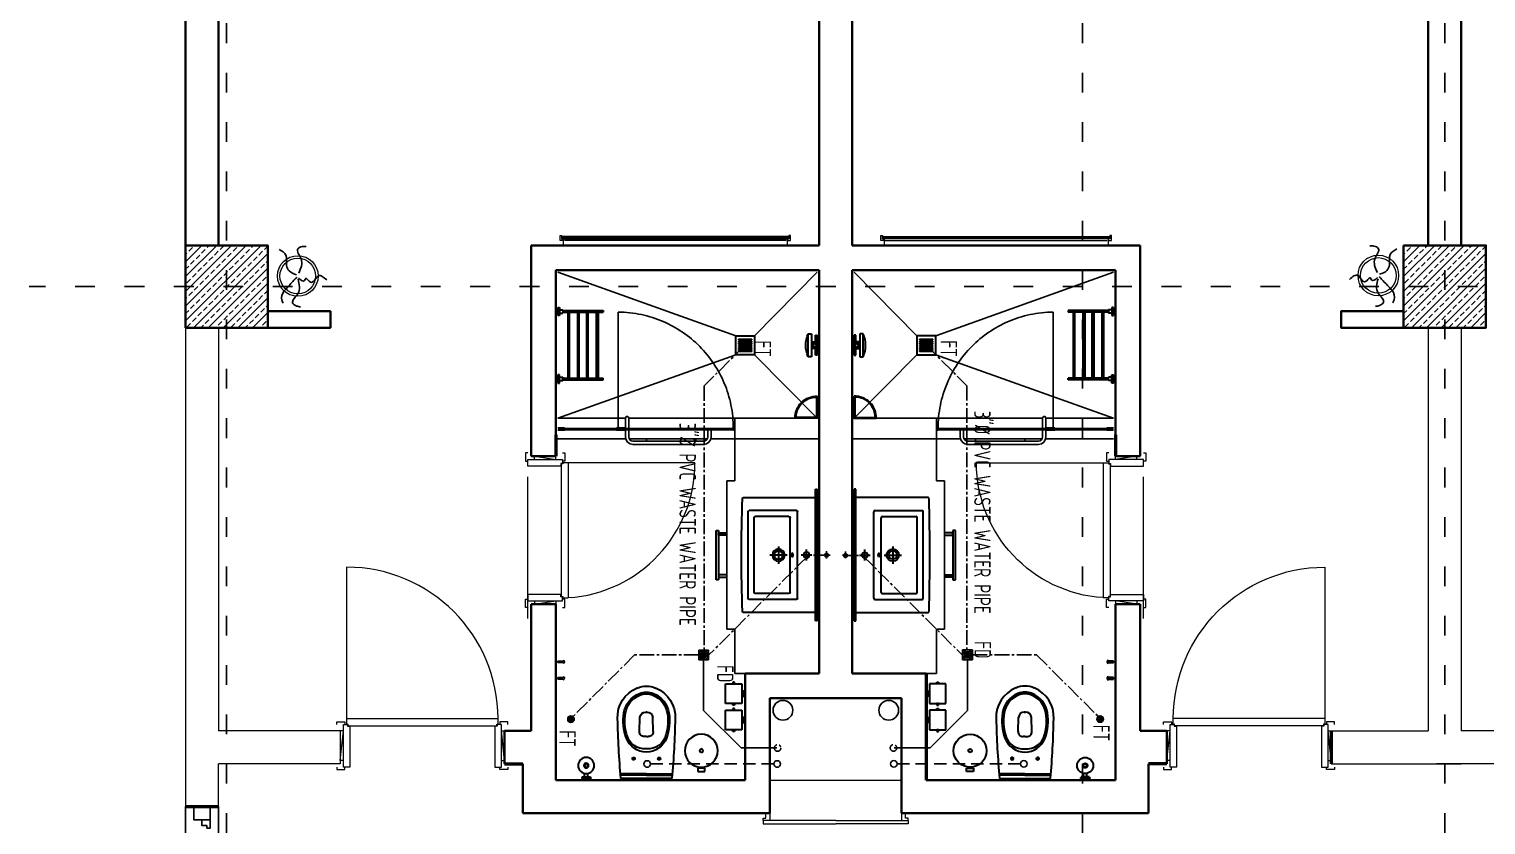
# Model space of a CAD drawing. Header units: millimetres. Extents: x 626118 to 667468, y 4481694 to 4492717.
# Drawn here: x 653723 to 654608, y 4491112 to 4491596 of the extents above; entities that cross this region are included whole.
import ezdxf

# ---------------------------------------------------------------- set-up
doc = ezdxf.new("R2010")
doc.units = ezdxf.units.MM
for name, pattern in [('ACAD_ISO03W100', [30, 12, -18]), ('CENTER2', [1.125, 0.75, -0.125, 0.125, -0.125]), ('DUZ', [500, 500]), ('HIDDEN', [0.375, 0.25, -0.125]), ('HIDDEN2', [0.1875, 0.125, -0.0625])]:
    doc.linetypes.add(name, pattern=pattern)
doc.layers.get('0').update_dxf_attribs({"color": 1, "linetype": 'DUZ'})
for name, color, linetype in [('0 MC MAHAL', 94, 'Continuous'), ('a_cam', 161, 'Continuous'), ('a_gorunus', 233, 'Continuous'), ('a_mobilya', 1, 'Continuous'), ('a_mobilya_tarama', 253, 'Continuous'), ('a_seramik', 241, 'Continuous'), ('a_seramik_tarama', 85, 'Continuous'), ('a_vitrifiye', 195, 'Continuous'), ('AGAC', 116, 'Continuous'), ('banyo_tar', 143, 'Continuous'), ('DR-SOIL PIPE', 6, 'HIDDEN'), ('DR-TEXT', 3, 'Continuous'), ('DR-WASTE PIPE', 5, 'CENTER2'), ('KOLTAR_F', 145, 'Continuous'), ('PEN', 161, 'Continuous'), ('PLUM FIT', 7, 'Continuous'), ('TESİSAT', 57, 'Continuous')]:
    doc.layers.add(name, color=color, linetype=linetype)
for name, color, linetype, lineweight in [('DUV', 220, 'Continuous', 50), ('DUVAR', 7, 'Continuous', 35), ('FE_MOBTEF.2', 33, 'Continuous', 18), ('iç duvar', 7, 'Continuous', 50), ('KAPEN', 151, 'Continuous', 9), ('KOLON_F', 3, 'Continuous', 35), ('sabt_tef', 181, 'Continuous', 30)]:
    doc.layers.add(name, color=color, linetype=linetype, lineweight=lineweight)
doc.styles.add('din.shx', font='din.shx', dxfattribs={"width": 0.7})

# ---------------------------------------------------------------- blocks, each defined once
blk = doc.blocks.new('new block')
at = {"layer": 'KAPEN'}
for p, q in [((105202.0528, 48261.8596), (105202.0198, 48261.8596)), ((105202.0528, 48261.8526), (105202.0528, 48261.8596)), ((105202.0628, 48261.8526), (105202.0528, 48261.8526)), ((105202.0628, 48261.0466), (105202.0628, 48261.8526)), ((105201.2498, 48261.0396), (105202.0528, 48261.0396)), ((105202.0528, 48261.0466), (105202.0628, 48261.0466)), ((105202.0528, 48261.0396), (105202.0528, 48261.0466))]:
    blk.add_line(p, q, dxfattribs=at)
for points in [[(105202.0548, 48261.9196), (105202.0398, 48261.9196), (105202.0398, 48261.8696), (105202.0548, 48261.8696)], [(105202.2248, 48261.8796), (105202.2248, 48261.8996), (105202.0948, 48261.8796), (105202.0948, 48261.8996)], [(105202.2648, 48261.9196), (105202.2798, 48261.9196), (105202.2798, 48261.8696), (105202.2648, 48261.8696)], [(105202.0198, 48261.0396), (105202.0198, 48261.8596)], [(105202.0548, 48260.9796), (105202.0398, 48260.9796), (105202.0398, 48261.0296), (105202.0548, 48261.0296)], [(105202.2248, 48261.0196), (105202.2248, 48260.9996), (105202.0948, 48261.0196), (105202.0948, 48260.9996)], [(105202.2648, 48260.9796), (105202.2798, 48260.9796), (105202.2798, 48261.0296), (105202.2648, 48261.0296)]]:
    blk.add_lwpolyline(points, dxfattribs=at)
for points in [[(105202.0548, 48261.8796), (105202.0548, 48261.8546), (105202.0648, 48261.8546), (105202.0648, 48261.8396), (105202.2648, 48261.8396), (105202.2648, 48261.8796)], [(105202.0548, 48261.0196), (105202.0548, 48261.0446), (105202.0648, 48261.0446), (105202.0648, 48261.0596), (105202.2648, 48261.0596), (105202.2648, 48261.0196)]]:
    blk.add_lwpolyline(points, close=True, dxfattribs=at)
blk.add_arc((105202.0715, 48261.0396), 0.8216, 93.60232, 180, dxfattribs=at)
blk = doc.blocks.new('K210')
for p, q in [((0.04, 0.985), (0.04, 0.032)), ((0.04, 0.032), (0.047, 0.032)), ((0.047, 0.032), (0.047, 0.022)), ((0.047, 0.022), (0.953, 0.022)), ((0.953, 0.032), (0.96, 0.032)), ((0.953, 0.022), (0.953, 0.032)), ((0.96, 0.032), (0.96, 0.065))]:
    blk.add_line(p, q)
for points in [[(-0.02, 0.03), (-0.02, 0.045), (0.03, 0.045), (0.03, 0.03)], [(0.04, 0.065), (0.96, 0.065)], [(1.02, 0.03), (1.02, 0.045), (0.97, 0.045), (0.97, 0.03)], [(0.02, -0.19), (0, -0.19), (0.02, -0.01), (0, -0.01)], [(0.98, -0.19), (1, -0.19), (0.98, -0.01), (1, -0.01)], [(-0.02, -0.23), (-0.02, -0.245), (0.03, -0.245), (0.03, -0.23)], [(1.02, -0.23), (1.02, -0.245), (0.97, -0.245), (0.97, -0.23)]]:
    blk.add_lwpolyline(points)
for points in [[(0.02, 0.03), (0.045, 0.03), (0.045, 0.02), (0.06, 0.02), (0.06, -0.23), (0.02, -0.23)], [(0.98, 0.03), (0.955, 0.03), (0.955, 0.02), (0.94, 0.02), (0.94, -0.23), (0.98, -0.23)]]:
    blk.add_lwpolyline(points, close=True)
blk.add_arc((0.04, 0.065), 0.92, 0, 90)
blk = doc.blocks.new('rgtkjıtdkfgölv')
at = {"layer": 'FE_MOBTEF.2'}
for p, q in [((104445.9079, 48877.9319), (104445.8879, 48877.9319)), ((104445.8879, 48877.9319), (104445.8879, 48877.9019)), ((104445.9076, 48877.9319), (104445.9076, 48877.9619)), ((104445.9079, 48877.9219), (104445.9079, 48877.9319)), ((104447.2612, 48877.9319), (104445.9143, 48877.9319)), ((104447.2679, 48877.9319), (104447.2679, 48877.9619)), ((104447.2679, 48877.9319), (104447.2879, 48877.9319)), ((104447.2679, 48877.9219), (104447.2679, 48877.9319)), ((104447.2879, 48877.9319), (104447.2879, 48877.9019)), ((104445.8879, 48877.9019), (104445.8979, 48877.9019)), ((104445.8979, 48877.9139), (104445.8979, 48877.9219)), ((104445.8979, 48877.9219), (104447.2779, 48877.9219)), ((104445.8979, 48877.9219), (104445.9079, 48877.9219)), ((104445.8979, 48877.9019), (104445.8979, 48877.9219)), ((104445.8979, 48877.9079), (104445.8979, 48877.9139)), ((104445.8979, 48877.9139), (104447.2779, 48877.9139)), ((104447.2779, 48877.9139), (104445.8979, 48877.9139)), ((104447.2779, 48877.9079), (104445.8979, 48877.9079)), ((104447.2779, 48877.9219), (104447.2679, 48877.9219)), ((104447.2779, 48877.9019), (104447.2779, 48877.9219)), ((104447.2779, 48877.9219), (104447.2779, 48877.9139)), ((104447.2779, 48877.9139), (104447.2779, 48877.9079)), ((104447.2879, 48877.9019), (104447.2779, 48877.9019))]:
    blk.add_line(p, q, dxfattribs=at)
blk = doc.blocks.new('urejjnjf')
at = {"layer": 'sabt_tef'}
for p, q in [((104450.0661, 49042.3043), (104449.7561, 49042.3043)), ((104449.9111, 49042.2843), (104449.7561, 49042.2843)), ((104449.9111, 49042.2763), (104449.7561, 49042.2763)), ((104449.9111, 49042.2843), (104450.0661, 49042.2843)), ((104449.9111, 49042.2763), (104450.0661, 49042.2763)), ((104449.8336, 49042.1951), (104449.8336, 49042.1843)), ((104449.9886, 49042.1951), (104449.9886, 49042.1843)), ((104449.8462, 49042.1843), (104449.8216, 49042.1843)), ((104449.8336, 49042.1734), (104449.8336, 49042.1843)), ((104449.976, 49042.1843), (104450.0006, 49042.1843)), ((104449.9886, 49042.1734), (104449.9886, 49042.1843)), ((104449.8695, 49042.0199), (104449.872, 49041.9351)), ((104449.9111, 49042.0508), (104449.8995, 49042.0508)), ((104449.9111, 49042.0508), (104449.9227, 49042.0508)), ((104449.9527, 49042.0199), (104449.9501, 49041.9351)), ((104449.9111, 49041.9011), (104449.907, 49041.9011)), ((104449.907, 49041.9011), (104449.9111, 49041.9011)), ((104449.9152, 49041.9011), (104449.9111, 49041.9011)), ((104449.9111, 49041.9011), (104449.9152, 49041.9011))]:
    blk.add_line(p, q, dxfattribs=at)
for centre, major_axis, start_param, end_param in [((104454.7356, 49041.8516), (3.5355, 3.5355), 2.265542, 2.338186), ((104445.0866, 49041.8516), (-3.5355, 3.5355), 3.944999, 4.017643), ((104449.8336, 49042.1843), (-0.0053, 0.0053), 3.926991, 7.068583), ((104449.9886, 49042.1843), (-0.0053, 0.0053), 3.926991, 7.068583), ((104449.9111, 49042.0143), (0.0919, 0.0919), 0.785398, 1.997007), ((104449.9002, 49042.0148), (-0.0778, 0.0778), -0.884575, 0.555132), ((104449.8336, 49042.1843), (0.0053, 0.0053), 2.356194, 5.497787), ((104449.9111, 49042.0143), (-0.0919, 0.0919), 4.286178, 5.497787), ((104449.922, 49042.0148), (0.0778, 0.0778), 5.728053, 7.16776), ((104449.9886, 49042.1843), (0.0053, 0.0053), 2.356194, 5.497787), ((104450.0702, 49041.9545), (0.2121, 0.2121), 1.997007, 2.51551), ((104450.0702, 49041.9545), (0.2051, 0.2051), 2.057267, 2.51551), ((104449.8995, 49042.0208), (0.0212, 0.0212), 0.785398, 2.385987), ((104449.9227, 49042.0208), (-0.0212, 0.0212), 3.897198, 5.497787), ((104449.7519, 49041.9545), (0.2051, 0.2051), 5.338472, 5.796715), ((104449.7519, 49041.9545), (0.2121, 0.2121), 5.338472, 5.856974), ((104449.9261, 49041.9313), (-0.1344, 0.1344), 0.731068, 1.971798), ((104449.907, 49041.9361), (-0.0247, 0.0247), 0.815191, 2.356194), ((104449.9152, 49041.9361), (0.0247, 0.0247), 3.926991, 5.467994), ((104449.8961, 49041.9313), (0.1344, 0.1344), 4.311388, 5.552117), ((104449.9261, 49041.9313), (0.1089, 0.1089), 2.51551, 3.542594), ((104449.9261, 49041.9313), (-0.1018, 0.1018), 0.944713, 1.971798), ((104449.8961, 49041.9313), (-0.1018, 0.1018), 2.740591, 3.767676), ((104449.8961, 49041.9313), (-0.1089, 0.1089), 2.740591, 3.767676), ((104449.9111, 49041.8943), (0.1061, 0.1061), 3.542594, 3.926991), ((104449.9111, 49041.8943), (0.0806, 0.0806), 3.542594, 3.926991), ((104449.9111, 49041.8943), (0.0735, 0.0735), 3.542594, 3.926991), ((104449.9111, 49041.8943), (-0.0735, 0.0735), 2.356194, 2.740591), ((104449.9111, 49041.8943), (-0.0806, 0.0806), 2.356194, 2.740591), ((104449.9111, 49041.8943), (-0.1061, 0.1061), 2.356194, 2.740591)]:
    blk.add_ellipse(centre, major_axis=major_axis, ratio=1, start_param=start_param, end_param=end_param, dxfattribs=at)
blk = doc.blocks.new('sj4rıekfsdöşlçdoeköd')
blk.add_line((104449.3382, 48901.752), (104449.3382, 48901.767))
at = {"layer": 'a_cam'}
for p, q in [((104448.3202, 48901.1255), (104448.3202, 48901.1175)), ((104448.6682, 48901.1255), (104448.3202, 48901.1255)), ((104448.3202, 48901.1175), (104448.6682, 48901.1175)), ((104448.6682, 48901.1175), (104448.6682, 48901.1255)), ((104448.6862, 48901.1255), (104448.6862, 48901.1175)), ((104449.3782, 48901.1255), (104448.6862, 48901.1255)), ((104448.6862, 48901.1175), (104449.3782, 48901.1175)), ((104449.3782, 48901.1175), (104449.3782, 48901.1255))]:
    blk.add_line(p, q, dxfattribs=at)
at = {"layer": 'a_gorunus'}
for p, q in [((104448.7245, 48901.18), (104448.3122, 48901.18)), ((104449.2209, 48901.18), (104448.7455, 48901.18)), ((104449.3882, 48901.18), (104449.242, 48901.18)), ((104448.7232, 48901.056), (104448.3122, 48901.056)), ((104449.3882, 48901.056), (104448.7432, 48901.056))]:
    blk.add_line(p, q, dxfattribs=at)
at = {"layer": 'a_mobilya'}
for p, q in [((104448.7682, 48901.2145), (104449.1982, 48901.2145)), ((104448.7232, 48901.1255), (104448.7232, 48901.1695)), ((104448.7232, 48901.0545), (104448.7232, 48901.1175)), ((104448.7432, 48901.1695), (104448.7432, 48901.1255)), ((104448.7432, 48901.1175), (104448.7432, 48901.0545)), ((104449.1982, 48901.1945), (104448.7682, 48901.1945)), ((104449.2232, 48901.1255), (104449.2232, 48901.1695)), ((104449.2432, 48901.1695), (104449.2432, 48901.1255))]:
    blk.add_line(p, q, dxfattribs=at)
for centre, major_axis, start_param, end_param in [((104448.7682, 48901.1695), (0.0318, 0.0318), 0.785398, 2.356194), ((104449.1982, 48901.1695), (-0.0318, 0.0318), 3.926991, 5.497787), ((104448.7682, 48901.1695), (0.0177, 0.0177), 0.785398, 2.356194), ((104449.1982, 48901.1695), (-0.0177, 0.0177), 3.926991, 5.497787), ((104448.7332, 48901.0545), (0.00707, 0.00707), 2.356194, 5.497787)]:
    blk.add_ellipse(centre, major_axis=major_axis, ratio=1, start_param=start_param, end_param=end_param, dxfattribs=at)
at = {"layer": 'a_mobilya_tarama', "linetype": 'HIDDEN2', "ltscale": 200}
for p, q in [((104449.3927, 48900.6695), (104448.3122, 48901.056)), ((104449.5077, 48900.6695), (104449.8882, 48901.056)), ((104449.4102, 48900.6263), (104449.4102, 48900.6213)), ((104449.4902, 48900.6263), (104449.4102, 48900.6263)), ((104449.4102, 48900.6213), (104449.4902, 48900.6213)), ((104449.4102, 48900.6031), (104449.4102, 48900.5981)), ((104449.4902, 48900.6031), (104449.4102, 48900.6031)), ((104449.4102, 48900.5981), (104449.4902, 48900.5981)), ((104449.4102, 48900.5917), (104449.4102, 48900.5867)), ((104449.4902, 48900.5917), (104449.4102, 48900.5917)), ((104449.4102, 48900.5867), (104449.4902, 48900.5867)), ((104449.4106, 48900.6496), (104449.4106, 48900.6446)), ((104449.4906, 48900.6496), (104449.4106, 48900.6496)), ((104449.4106, 48900.6446), (104449.4906, 48900.6446)), ((104449.4106, 48900.638), (104449.4106, 48900.633)), ((104449.4906, 48900.638), (104449.4106, 48900.638)), ((104449.4106, 48900.633), (104449.4906, 48900.633)), ((104449.4106, 48900.6148), (104449.4106, 48900.6098)), ((104449.4906, 48900.6148), (104449.4106, 48900.6148)), ((104449.4106, 48900.6098), (104449.4906, 48900.6098)), ((104449.4902, 48900.6213), (104449.4902, 48900.6263)), ((104449.4902, 48900.5981), (104449.4902, 48900.6031)), ((104449.4902, 48900.5867), (104449.4902, 48900.5917)), ((104449.4906, 48900.6446), (104449.4906, 48900.6496)), ((104449.4906, 48900.633), (104449.4906, 48900.638)), ((104449.4906, 48900.6098), (104449.4906, 48900.6148)), ((104449.3927, 48900.5545), (104448.3122, 48900.168)), ((104449.4102, 48900.5803), (104449.4102, 48900.5753)), ((104449.4902, 48900.5803), (104449.4102, 48900.5803)), ((104449.4102, 48900.5753), (104449.4902, 48900.5753)), ((104449.4902, 48900.5753), (104449.4902, 48900.5803)), ((104449.5077, 48900.5545), (104449.8882, 48900.168))]:
    blk.add_line(p, q, dxfattribs=at)
at = {"layer": 'a_seramik'}
for p, q in [((104449.3882, 48902.606), (104449.3882, 48902.337)), ((104449.4502, 48902.606), (104449.3882, 48902.606)), ((104449.3382, 48902.337), (104449.3382, 48901.437)), ((104449.3882, 48902.337), (104449.3382, 48902.337)), ((104449.3382, 48901.437), (104449.3882, 48901.437)), ((104449.3882, 48901.437), (104449.3882, 48901.18)), ((104449.3882, 48901.18), (104449.9002, 48901.18)), ((104449.3882, 48901.056), (104449.3882, 48901.18)), ((104449.9002, 48901.056), (104449.3882, 48901.056))]:
    blk.add_line(p, q, dxfattribs=at)
at = {"layer": 'a_seramik_tarama'}
for p, q in [((104448.8502, 48901.18), (104448.8502, 48901.1945)), ((104449.1502, 48901.18), (104449.1502, 48901.1945))]:
    blk.add_line(p, q, dxfattribs=at)
at = {"layer": 'a_vitrifiye'}
for p, q in [((104449.8882, 48901.487), (104449.8882, 48902.287)), ((104448.3522, 48901.129), (104448.3122, 48901.129)), ((104448.3152, 48901.126), (104448.3522, 48901.126)), ((104448.3522, 48901.126), (104448.3522, 48901.129)), ((104448.6682, 48901.129), (104448.6782, 48901.129)), ((104448.6682, 48901.114), (104448.6682, 48901.129)), ((104448.6782, 48901.129), (104448.6782, 48901.114)), ((104448.6812, 48901.117), (104448.6812, 48901.126)), ((104448.6812, 48901.126), (104448.7182, 48901.126)), ((104449.3782, 48901.129), (104449.3782, 48901.114)), ((104449.3782, 48901.129), (104449.3782, 48901.114)), ((104449.3882, 48901.129), (104449.3782, 48901.129)), ((104449.3882, 48901.129), (104449.3882, 48901.114)), ((104449.3882, 48901.114), (104449.3882, 48901.129)), ((104448.3122, 48901.114), (104448.3522, 48901.114)), ((104448.3522, 48901.117), (104448.3152, 48901.117)), ((104448.3522, 48901.114), (104448.3522, 48901.117)), ((104448.6782, 48901.114), (104448.6682, 48901.114)), ((104448.6782, 48901.114), (104448.7182, 48901.114)), ((104448.7182, 48901.117), (104448.6812, 48901.117)), ((104449.3782, 48901.114), (104449.3882, 48901.114))]:
    blk.add_line(p, q, dxfattribs=at)
at = {"layer": 'a_vitrifiye', "linetype": 'HIDDEN', "ltscale": 10}
for p, q in [((104448.6782, 48901.129), (104448.6782, 48900.4105)), ((104448.7182, 48901.129), (104448.6782, 48901.129))]:
    blk.add_line(p, q, dxfattribs=at)
at = {"layer": 'a_vitrifiye', "linetype": 'HIDDEN'}
for p, q in [((104448.7182, 48901.129), (104448.7182, 48901.126)), ((104448.7182, 48901.114), (104448.7182, 48901.117))]:
    blk.add_line(p, q, dxfattribs=at)
at = {"layer": 'a_vitrifiye', "linetype": 'HIDDEN', "ltscale": 10}
blk.add_ellipse((104448.6722, 48901.1165), major_axis=(-0.4992, 0.4992), ratio=1, start_param=2.364699, end_param=3.928437, dxfattribs=at)
at = {"layer": 'sabt_tef'}
for p, q in [((104448.4572, 48903.238), (104448.4572, 48903.244)), ((104448.5119, 48903.244), (104448.4572, 48903.244)), ((104448.5119, 48903.238), (104448.5119, 48903.244)), ((104448.5119, 48903.238), (104448.4572, 48903.238)), ((104448.4601, 48903.2339), (104448.4601, 48903.238)), ((104448.4601, 48903.2339), (104448.5091, 48903.2339)), ((104448.4746, 48903.2319), (104448.4746, 48903.2141)), ((104448.4946, 48903.2319), (104448.4946, 48903.2141)), ((104448.5091, 48903.2339), (104448.5091, 48903.238)), ((104449.1624, 48903.2021), (104449.2049, 48903.2021)), ((104449.1624, 48903.1813), (104449.1624, 48903.2021)), ((104449.2049, 48903.1813), (104449.1624, 48903.1813)), ((104449.2049, 48903.2021), (104449.2049, 48903.1813)), ((104449.4302, 48902.949), (104449.3302, 48902.949)), ((104449.3302, 48902.949), (104449.3302, 48902.829)), ((104449.3752, 48902.959), (104449.3752, 48902.949)), ((104449.3852, 48902.959), (104449.3752, 48902.959)), ((104449.3752, 48902.949), (104449.3852, 48902.949)), ((104449.3852, 48902.949), (104449.3852, 48902.959)), ((104449.4302, 48902.829), (104449.4302, 48902.949)), ((104449.4302, 48902.8915), (104449.4352, 48902.8915)), ((104449.4352, 48902.904), (104449.4452, 48902.904)), ((104449.4352, 48902.874), (104449.4352, 48902.904)), ((104449.4352, 48902.8915), (104449.4352, 48902.8865)), ((104449.4452, 48902.904), (104449.4452, 48902.874)), ((104449.3302, 48902.829), (104449.4302, 48902.829)), ((104449.3752, 48902.829), (104449.3852, 48902.829)), ((104449.3752, 48902.819), (104449.3752, 48902.829)), ((104449.3852, 48902.819), (104449.3752, 48902.819)), ((104449.3752, 48902.799), (104449.3752, 48902.789)), ((104449.3852, 48902.799), (104449.3752, 48902.799)), ((104449.3852, 48902.829), (104449.3852, 48902.819)), ((104449.3852, 48902.789), (104449.3852, 48902.799)), ((104449.4352, 48902.8865), (104449.4302, 48902.8865)), ((104449.4452, 48902.874), (104449.4352, 48902.874)), ((104449.4302, 48902.789), (104449.3302, 48902.789)), ((104449.3302, 48902.789), (104449.3302, 48902.669)), ((104449.3752, 48902.789), (104449.3852, 48902.789)), ((104449.4302, 48902.669), (104449.4302, 48902.789)), ((104449.4302, 48902.7315), (104449.4352, 48902.7315)), ((104449.4352, 48902.7265), (104449.4302, 48902.7265)), ((104449.4352, 48902.744), (104449.4452, 48902.744)), ((104449.4352, 48902.714), (104449.4352, 48902.744)), ((104449.4352, 48902.7315), (104449.4352, 48902.7265)), ((104449.4452, 48902.714), (104449.4352, 48902.714)), ((104449.4452, 48902.744), (104449.4452, 48902.714)), ((104448.3122, 48902.641), (104448.3122, 48902.631)), ((104448.3422, 48902.641), (104448.3122, 48902.641)), ((104448.3122, 48902.631), (104448.3422, 48902.631)), ((104448.3422, 48902.641), (104448.3422, 48902.645)), ((104448.3422, 48902.627), (104448.3422, 48902.631)), ((104449.3302, 48902.669), (104449.4302, 48902.669)), ((104449.3752, 48902.669), (104449.3852, 48902.669)), ((104449.3752, 48902.659), (104449.3752, 48902.669)), ((104449.3852, 48902.659), (104449.3752, 48902.659)), ((104449.3852, 48902.669), (104449.3852, 48902.659)), ((104448.3122, 48902.541), (104448.3122, 48902.531)), ((104448.3422, 48902.541), (104448.3122, 48902.541)), ((104448.3422, 48902.541), (104448.3422, 48902.545)), ((104448.3122, 48902.531), (104448.3422, 48902.531)), ((104448.3422, 48902.527), (104448.3422, 48902.531)), ((104449.8782, 48902.287), (104449.8782, 48901.487)), ((104449.8882, 48902.287), (104449.8782, 48902.287)), ((104449.8812, 48902.237), (104449.4402, 48902.237)), ((104449.8882, 48901.544), (104449.8882, 48902.23)), ((104449.4682, 48902.15), (104449.4682, 48901.624)), ((104449.7612, 48902.157), (104449.4752, 48902.157)), ((104449.5042, 48902.114), (104449.5042, 48901.66)), ((104449.7162, 48902.121), (104449.5112, 48902.121)), ((104449.7232, 48902.114), (104449.7232, 48901.66)), ((104449.7682, 48902.15), (104449.7682, 48901.624)), ((104449.2732, 48902.037), (104449.2732, 48901.737)), ((104449.2882, 48902.037), (104449.2732, 48902.037)), ((104449.2882, 48901.737), (104449.2882, 48902.037)), ((104449.2882, 48902.007), (104449.2882, 48902.022)), ((104449.2882, 48902.022), (104449.3382, 48902.022)), ((104449.3382, 48902.007), (104449.2882, 48902.007)), ((104449.6532, 48901.8345), (104449.6532, 48901.9395)), ((104449.8232, 48901.9196), (104449.8232, 48901.8544)), ((104449.7057, 48901.887), (104449.6007, 48901.887)), ((104449.8558, 48901.887), (104449.7906, 48901.887)), ((104449.2732, 48901.737), (104449.2882, 48901.737)), ((104449.2882, 48901.767), (104449.2882, 48901.752)), ((104449.3382, 48901.767), (104449.2882, 48901.767)), ((104449.2882, 48901.752), (104449.3382, 48901.752)), ((104449.7162, 48901.653), (104449.5112, 48901.653)), ((104449.7612, 48901.617), (104449.4752, 48901.617)), ((104449.4402, 48901.537), (104449.8812, 48901.537)), ((104449.8782, 48901.487), (104449.8882, 48901.487)), ((104449.8882, 48901.056), (104449.7542, 48901.056)), ((104449.8832, 48901.051), (104449.7591, 48901.051)), ((104449.8832, 48900.9269), (104449.8832, 48901.051)), ((104449.8882, 48900.922), (104449.8882, 48901.056)), ((104448.3122, 48900.792), (104448.3122, 48900.842)), ((104448.3122, 48900.842), (104448.3222, 48900.842)), ((104448.3222, 48900.792), (104448.3122, 48900.792)), ((104448.3222, 48900.842), (104448.3222, 48900.792)), ((104448.3222, 48900.827), (104448.3422, 48900.827)), ((104448.3222, 48900.807), (104448.3422, 48900.807)), ((104448.3422, 48900.827), (104448.3422, 48900.807)), ((104448.3422, 48900.822), (104448.5872, 48900.822)), ((104448.3422, 48900.812), (104448.5872, 48900.812)), ((104448.3722, 48900.812), (104448.3822, 48900.812)), ((104448.3722, 48900.412), (104448.3722, 48900.812)), ((104448.3822, 48900.812), (104448.3822, 48900.412)), ((104448.4322, 48900.812), (104448.4422, 48900.812)), ((104448.4322, 48900.412), (104448.4322, 48900.812)), ((104448.4422, 48900.812), (104448.4422, 48900.412)), ((104448.4872, 48900.812), (104448.4972, 48900.812)), ((104448.4872, 48900.412), (104448.4872, 48900.812)), ((104448.4972, 48900.812), (104448.4972, 48900.412)), ((104448.5572, 48900.812), (104448.5472, 48900.812)), ((104448.5472, 48900.812), (104448.5472, 48900.412)), ((104448.5572, 48900.412), (104448.5572, 48900.812)), ((104448.5872, 48900.822), (104448.5872, 48900.812)), ((104449.8532, 48900.682), (104449.8332, 48900.682)), ((104449.8332, 48900.682), (104449.8332, 48900.542)), ((104449.8532, 48900.682), (104449.8332, 48900.682)), ((104449.8532, 48900.617), (104449.8532, 48900.682)), ((104449.8532, 48900.542), (104449.8532, 48900.682)), ((104449.3927, 48900.6695), (104449.3927, 48900.5545)), ((104449.5077, 48900.6695), (104449.3927, 48900.6695)), ((104449.5077, 48900.5545), (104449.5077, 48900.6695)), ((104449.8646, 48900.617), (104449.8532, 48900.617)), ((104449.8646, 48900.617), (104449.8532, 48900.617)), ((104449.8532, 48900.542), (104449.8532, 48900.607)), ((104449.8532, 48900.607), (104449.8646, 48900.607)), ((104449.8532, 48900.607), (104449.8646, 48900.607)), ((104449.8582, 48900.632), (104449.8582, 48900.617)), ((104449.8782, 48900.632), (104449.8582, 48900.632)), ((104449.8582, 48900.607), (104449.8582, 48900.592)), ((104449.8582, 48900.592), (104449.8782, 48900.592)), ((104449.8882, 48900.624), (104449.8632, 48900.624)), ((104449.8632, 48900.624), (104449.8632, 48900.622)), ((104449.8632, 48900.622), (104449.8632, 48900.624)), ((104449.8632, 48900.624), (104449.8882, 48900.624)), ((104449.8632, 48900.622), (104449.8732, 48900.622)), ((104449.8832, 48900.622), (104449.8632, 48900.622)), ((104449.8732, 48900.602), (104449.8632, 48900.602)), ((104449.8632, 48900.602), (104449.8632, 48900.6)), ((104449.8632, 48900.6), (104449.8632, 48900.602)), ((104449.8632, 48900.602), (104449.8832, 48900.602)), ((104449.8632, 48900.6), (104449.8882, 48900.6)), ((104449.8882, 48900.6), (104449.8632, 48900.6)), ((104449.8782, 48900.672), (104449.8782, 48900.624)), ((104449.8882, 48900.672), (104449.8782, 48900.672)), ((104449.8782, 48900.624), (104449.8782, 48900.632)), ((104449.8782, 48900.592), (104449.8782, 48900.6)), ((104449.8782, 48900.6), (104449.8782, 48900.552)), ((104449.8832, 48900.602), (104449.8832, 48900.622)), ((104449.8882, 48900.552), (104449.8882, 48900.672)), ((104449.8882, 48900.6), (104449.8882, 48900.624)), ((104449.8882, 48900.624), (104449.8882, 48900.6)), ((104449.3927, 48900.5545), (104449.5077, 48900.5545)), ((104449.8332, 48900.542), (104449.8532, 48900.542)), ((104449.8332, 48900.542), (104449.8532, 48900.542)), ((104449.8782, 48900.552), (104449.8882, 48900.552)), ((104448.3122, 48900.432), (104448.3122, 48900.382)), ((104448.3222, 48900.432), (104448.3122, 48900.432)), ((104448.3222, 48900.382), (104448.3222, 48900.432)), ((104448.3222, 48900.417), (104448.3422, 48900.417)), ((104448.3422, 48900.397), (104448.3422, 48900.417)), ((104448.3422, 48900.412), (104448.5872, 48900.412)), ((104448.3822, 48900.412), (104448.3722, 48900.412)), ((104448.4422, 48900.412), (104448.4322, 48900.412)), ((104448.4972, 48900.412), (104448.4872, 48900.412)), ((104448.5472, 48900.412), (104448.5572, 48900.412)), ((104448.5872, 48900.402), (104448.5872, 48900.412)), ((104448.3122, 48900.382), (104448.3222, 48900.382)), ((104448.3222, 48900.397), (104448.3422, 48900.397)), ((104448.3422, 48900.402), (104448.5872, 48900.402))]:
    blk.add_line(p, q, dxfattribs=at)
for centre, major_axis, ratio, start_param, end_param in [((104448.4846, 48903.1662), (0.0346, 0.0346), 1, 0.785398, 7.068583), ((104448.4846, 48903.1662), (0.0099, 0.0099), 1, 0.785398, 7.068583), ((104448.4846, 48903.1662), (-0.00707, 0.00707), 1, -0.785398, 5.497787), ((104449.1836, 48903.0762), (-0.0708, 0.0708), 1, -0.785398, 5.497787), ((104449.1836, 48903.0762), (0.00765, 0.00765), 1, 0.785398, 7.068583), ((104448.3422, 48902.636), (0.00636, 0.00636), 1, 3.926991, 7.068583), ((104448.3422, 48902.536), (0.00636, 0.00636), 1, 3.926991, 7.068583), ((104461.1928, 48901.887), (8.3188, 8.3188), 1, 2.327015, 2.385374), ((104449.4402, 48902.23), (-0.00495, 0.00495), 1, -0.785398, 0.751244), ((104449.8812, 48902.23), (-0.00495, 0.00495), 1, 3.926991, 5.497787), ((104449.4752, 48902.15), (-0.00495, 0.00495), 1, -0.785398, 0.785398), ((104449.5112, 48902.114), (-0.00495, 0.00495), 1, -0.785398, 0.785398), ((104449.7162, 48902.114), (-0.00495, 0.00495), 1, 3.926991, 5.497787), ((104449.7612, 48902.15), (-0.00495, 0.00495), 1, 3.926991, 5.497787), ((104449.6532, 48901.887), (0.0265, 0.0265), 1, 3.926991, 10.210176), ((104449.6532, 48901.887), (0.0184, 0.0184), 1, 3.926991, 10.210176), ((104449.7372, 48901.887), (0, 0.0123), 0.321168, 0, 6.283185), ((104449.8232, 48901.887), (0.0124, 0.0124), 1, 3.926991, 10.210176), ((104449.5112, 48901.66), (0.00495, 0.00495), 1, 2.356194, 3.926991), ((104449.7162, 48901.66), (0.00495, 0.00495), 1, 3.926991, 5.497787), ((104449.4752, 48901.624), (0.00495, 0.00495), 1, 2.356194, 3.926991), ((104449.7612, 48901.624), (0.00495, 0.00495), 1, 3.926991, 5.497787), ((104449.4402, 48901.544), (-0.00495, 0.00495), 1, 0.819553, 2.356194), ((104449.8812, 48901.544), (0.00495, 0.00495), 1, 3.926991, 5.497787), ((104449.8838, 48901.0516), (-0.0917, 0.0917), 1, 0.751374, 2.390218), ((104449.8838, 48901.0516), (-0.0882, 0.0882), 1, 0.790124, 2.351469), ((104449.9891, 48900.612), (0.1208, 0.1208), 1, 1.934008, 2.778381), ((104449.9891, 48900.612), (0.1208, 0.1208), 1, 1.934008, 2.778381), ((104449.8732, 48900.612), (0.00707, 0.00707), 1, 0.785398, 7.068583), ((104449.8732, 48900.612), (-0.00707, 0.00707), 1, -0.785398, 0.261799), ((104449.8732, 48900.612), (0.00707, 0.00707), 1, 2.879793, 3.926991)]:
    blk.add_ellipse(centre, major_axis=major_axis, ratio=ratio, start_param=start_param, end_param=end_param, dxfattribs=at)
at = {"layer": '0 MC MAHAL'}
blk.add_blockref('urejjnjf', (-1.0609, -139.0602), dxfattribs=at)
blk = doc.blocks.new('FD')
at = {"layer": 'PLUM FIT'}
h = blk.add_hatch(dxfattribs=at)
h.set_pattern_fill('NET', color=56, scale=7.714286, angle=90, style=0)
h.set_pattern_definition([(90, (7609.1601, 24196.6292), (0.964285714, -1e-13), []), (360, (7609.1601, 24196.6292), (-1e-13, -0.964285714), [])])
h.paths.add_polyline_path([(-1.93, 0, 1), (1.93, 0, 1)])
at = {"layer": 'PLUM FIT', "color": 1}
for p, q in [((-2.89, 2.89), (2.89, 2.89)), ((-2.89, 2.89), (-2.89, -2.89)), ((2.89, 2.89), (2.89, -2.89)), ((-2.89, -2.89), (2.89, -2.89))]:
    blk.add_line(p, q, dxfattribs=at)
for radius in [2.89, 1.93]:
    blk.add_circle((0, 0), radius, dxfattribs=at)
blk = doc.blocks.new('A$C08e6b166')
at = {"layer": 'PLUM FIT'}
h = blk.add_hatch(dxfattribs=at)
h.set_pattern_fill('NET', color=56, scale=8, angle=180.02732, style=0)
h.set_pattern_definition([(180.0273206, (-24864.2387, 8035.8805), (-0.000476835, 0.999999887), []), (90.0273206, (-24864.2387, 8035.8805), (0.999999887, 0.000476835), [])])
h.paths.add_polyline_path([(232.32, 154.87, 1), (232.32, 158.87, 1)])
h = blk.add_hatch(dxfattribs=at)
h.set_pattern_fill('NET', color=56, scale=8, angle=180.02732, style=0)
h.set_pattern_definition([(180.0273206, (-25091.6204, 7930.2092), (-0.000476835, 0.999999887), []), (90.0273206, (-25091.6204, 7930.2092), (0.999999887, 0.000476835), [])])
h.paths.add_polyline_path([(4.94, 49.19, 1), (4.94, 53.19, 1)])
at = {"layer": 'DR-SOIL PIPE', "ltscale": 30}
blk.add_line((259.55, 33.56, 0), (259.55, 108.57, 0), dxfattribs=at)
at = {"layer": 'DR-SOIL PIPE', "linetype": 'Continuous', "ltscale": 20}
for centre in [(259.55, 110.57, 0), (259.55, 31.56, 0)]:
    blk.add_circle(centre, 2, dxfattribs=at)
at = {"layer": 'DR-WASTE PIPE', "ltscale": 12}
for p, q in [((193.32, 118.29, 0), (230.82, 155.79, 0)), ((193.32, 79.26, 0), (193.32, 118.29, 0)), ((4.87, 51.02, 0), (29.82, 75.97, 0)), ((29.82, 75.97, 0), (190.28, 75.97, 0)), ((132.85, 12.6, 0), (193.32, 73.08, 0)), ((132.85, 1.1, 0), (132.85, 12.6, 0))]:
    blk.add_line(p, q, dxfattribs=at)
at = {"layer": 'DR-WASTE PIPE', "linetype": 'Continuous', "ltscale": 12}
for p, q in [((196.32, 76.26, 0), (227.07, 76.26, 0)), ((249.8, 53.54, 0), (227.07, 76.26, 0)), ((249.8, 53.54, 0), (249.81, 31.85, 0))]:
    blk.add_line(p, q, dxfattribs=at)
at = {"layer": 'DR-WASTE PIPE', "color": 1, "linetype": 'CENTER2'}
for p, q in [((130.49, 2.24, 0), (134.97, 2.24, 0)), ((132.85, 4.47, 0), (132.84, 0, 0))]:
    blk.add_line(p, q, dxfattribs=at)
at = {"layer": 'DR-WASTE PIPE', "ltscale": 12}
blk.add_circle((249.86, 31.35, 0), 2, dxfattribs=at)
at = {"layer": 'DR-WASTE PIPE', "color": 1, "linetype": 'Continuous'}
blk.add_circle((132.85, 2.24, 0), 1.14, dxfattribs=at)
at = {"layer": 'PLUM FIT', "color": 1}
for centre in [(232.32, 156.87, 0), (4.94, 51.19)]:
    blk.add_circle(centre, 2, dxfattribs=at)
at = {"layer": 'DR-WASTE PIPE', "xscale": 1.037037037312984, "yscale": 1.037037037312984, "zscale": 1.037037037312984, "rotation": 90.02732063688403}
blk.add_blockref('FD', (193.32, 76.26, 0), dxfattribs=at)
at = {"layer": 'DR-TEXT', "char_height": 10, "width": 48.765, "attachment_point": 1, "rotation": 0.02732, "style": 'din.shx'}
for s, insert in [('FT', (235.77, 162.69, 11.08)), ('FD', (184.98, 90.62, 11.08)), ('FT', (2.14, 69.97, 11.08))]:
    blk.add_mtext(s, dxfattribs=dict(at, insert=insert))
at = {"layer": 'DR-TEXT', "insert": (168.34, 80.33), "char_height": 10, "width": 168.3389, "attachment_point": 9, "style": 'din.shx'}
blk.add_mtext('3"%%C PVC WASTE WATER PIPE ', dxfattribs=at)
blk = doc.blocks.new('A$Ce8a2d78a')
at = {"layer": 'PLUM FIT'}
h = blk.add_hatch(dxfattribs=at)
h.set_pattern_fill('NET', color=56, scale=8, angle=180.02732, style=0)
h.set_pattern_definition([(180.0273206, (-25093.763, 8008.5444), (-0.000476835, 0.999999887), []), (90.0273206, (-25093.763, 8008.5444), (0.999999887, 0.000476835), [])])
h.paths.add_polyline_path([(2.8, 114.82, -1), (2.8, 110.82, -1)])
h = blk.add_hatch(dxfattribs=at)
h.set_pattern_fill('NET', color=56, scale=8, angle=180.02732, style=0)
h.set_pattern_definition([(180.0273206, (-24866.3813, 8114.2158), (-0.000476835, 0.999999887), []), (90.0273206, (-24866.3813, 8114.2158), (0.999999887, 0.000476835), [])])
h.paths.add_polyline_path([(230.18, 9.15, -1), (230.18, 5.15, -1)])
at = {"layer": 'DR-SOIL PIPE', "ltscale": 30}
blk.add_line((257.41, 130.46, 0), (257.41, 55.45, 0), dxfattribs=at)
at = {"layer": 'DR-SOIL PIPE', "linetype": 'Continuous', "ltscale": 20}
for centre in [(257.41, 132.46, 0), (257.41, 53.45, 0)]:
    blk.add_circle(centre, 2, dxfattribs=at)
at = {"layer": 'DR-WASTE PIPE', "color": 1, "linetype": 'CENTER2'}
for p, q in [((128.11, 162.42, 0), (132.59, 162.42, 0)), ((130.47, 160.18, 0), (130.47, 164.66, 0))]:
    blk.add_line(p, q, dxfattribs=at)
at = {"layer": 'DR-WASTE PIPE', "ltscale": 12}
for p, q in [((130.47, 163.55, 0), (130.47, 152.05, 0)), ((130.7, 151.41), (191.18, 90.94)), ((2.73, 113), (27.68, 88.05)), ((27.68, 88.05, 0), (188.14, 88.05, 0)), ((191.18, 84.75, 0), (191.18, 45.72, 0)), ((191.18, 45.72), (228.68, 8.22))]:
    blk.add_line(p, q, dxfattribs=at)
at = {"layer": 'DR-WASTE PIPE', "linetype": 'Continuous', "ltscale": 12}
for p, q in [((247.65, 110.48), (247.67, 132.16)), ((247.65, 110.48), (224.93, 87.75)), ((194.18, 87.75, 0), (224.93, 87.75, 0))]:
    blk.add_line(p, q, dxfattribs=at)
at = {"layer": 'DR-WASTE PIPE', "color": 1, "linetype": 'Continuous'}
blk.add_circle((130.47, 162.42, 0), 1.14, dxfattribs=at)
at = {"layer": 'DR-WASTE PIPE', "ltscale": 12}
blk.add_circle((247.72, 132.66, 0), 2, dxfattribs=at)
at = {"layer": 'PLUM FIT', "color": 1}
for centre in [(2.8, 112.82, 0), (230.18, 7.15, 0)]:
    blk.add_circle(centre, 2, dxfattribs=at)
at = {"layer": 'DR-WASTE PIPE', "xscale": -1.037037037312984, "yscale": 1.037037037312984, "zscale": 1.037037037312984, "rotation": 89.97267936311599}
blk.add_blockref('FD', (191.18, 87.75, 0), dxfattribs=at)
at = {"layer": 'DR-TEXT', "char_height": 10, "width": 48.765, "attachment_point": 1, "rotation": 0.02732, "style": 'din.shx'}
for s, insert in [('FT', (0, 128.7, 11.08)), ('FD', (197.3, 105.85, 11.08)), ('FT', (236.89, 10, 11.08))]:
    blk.add_mtext(s, dxfattribs=dict(at, insert=insert))
at = {"layer": 'DR-TEXT', "insert": (173.43, 72.99, 0), "char_height": 10, "width": 168.3389, "attachment_point": 9, "style": 'din.shx'}
blk.add_mtext('3"%%C PVC WASTE WATER PIPE ', dxfattribs=at)

msp = doc.modelspace()

# ---------------------------------------------------------------- hatches: boundary and pattern name
at = {"layer": 'KOLTAR_F'}
h = msp.add_hatch(dxfattribs=at)
h.set_pattern_fill('ANSI33', color=256, style=0)
h.set_pattern_definition([(45, (-6765.81, -12948.142), (-4.4901280605, 4.4901280605), []), (45, (-6761.32, -12948.142), (-4.4901280605, 4.4901280605), [3.175, -1.5875])])
h.paths.add_polyline_path([(653817.67, 4491464.33), (653867.67, 4491464.33), (653867.67, 4491414.33), (653817.67, 4491414.33)])
h = msp.add_hatch(dxfattribs=at)
h.set_pattern_fill('ANSI33', color=256, style=0)
h.set_pattern_definition([(45, (-6025.81, -12948.142), (-4.4901280605, 4.4901280605), []), (45, (-6021.32, -12948.142), (-4.4901280605, 4.4901280605), [3.175, -1.5875])])
h.paths.add_polyline_path([(654557.67, 4491464.33), (654607.67, 4491464.33), (654607.67, 4491414.33), (654557.67, 4491414.33)])

# ---------------------------------------------------------------- linework, layer by layer
at = {"color": 232, "linetype": 'ACAD_ISO03W100'}
for p, q in [((653842.67, 4492079.33), (653842.67, 4488949.33)), ((654362.67, 4492079.33), (654362.67, 4488949.33)), ((654582.67, 4492079.33), (654582.67, 4488949.33)), ((657662.67, 4491439.33), (653722.67, 4491439.33))]:
    msp.add_line(p, q, dxfattribs=at)
at = {"layer": 'AGAC'}
for p, q in [((653817.67, 4490944.33), (653817.67, 4491123.34)), ((653837.67, 4490943.34), (653837.67, 4491123.34))]:
    msp.add_line(p, q, dxfattribs=at)
at = {"layer": 'banyo_tar', "ltscale": 0.01}
for points in [[(653886.42, 4491447.51), (653887.9, 4491456.26), (653885.87, 4491462.25), (653888.61, 4491463.65), (653890.96, 4491463.68)], [(654541.79, 4491447.82), (654540.32, 4491456.57), (654542.34, 4491462.56), (654539.61, 4491463.97), (654537.25, 4491464)], [(653885.07, 4491446.52), (653880.63, 4491448.83), (653879.1, 4491452.2), (653878.68, 4491458.53), (653874.66, 4491461.91)], [(654543.15, 4491446.84), (654547.58, 4491449.15), (654549.12, 4491452.52), (654549.53, 4491458.85), (654553.55, 4491462.22)], [(653886.31, 4491444.51), (653890.03, 4491443.09), (653890.68, 4491444.28), (653892.87, 4491442.62), (653894.23, 4491441.91), (653898.22, 4491445.78), (653903.45, 4491443.39)], [(654541.91, 4491444.83), (654538.18, 4491443.41), (654537.53, 4491444.59), (654535.34, 4491442.94), (654533.98, 4491442.23), (654529.99, 4491446.09), (654524.76, 4491443.71)], [(653885.3, 4491444.99), (653883.47, 4491443.15), (653878.54, 4491437.79), (653877.53, 4491436.68), (653876.2, 4491431.09), (653877.03, 4491429.25)], [(653886.07, 4491443.8), (653885.88, 4491434.93), (653882.76, 4491429.43), (653885.18, 4491427.54), (653887.49, 4491427.06)], [(654542.14, 4491444.12), (654542.34, 4491435.25), (654545.45, 4491429.74), (654543.03, 4491427.85), (654540.72, 4491427.38)], [(654542.91, 4491445.3), (654544.74, 4491443.47), (654549.67, 4491438.1), (654550.68, 4491437), (654552.01, 4491431.4), (654551.19, 4491429.57)]]:
    msp.add_spline(points, degree=3, dxfattribs=at)
at = {"layer": 'DUV'}
for p, q in [((654042.67, 4491349.33), (654042.67, 4491336.33)), ((654382.67, 4491349.33), (654382.67, 4491336.33)), ((654267.67, 4491204.33), (654267.67, 4491139.33)), ((654513.78, 4491169.33), (654513.78, 4491149.33)), ((654011.56, 4491149.33), (654022.67, 4491149.33)), ((654413.78, 4491149.33), (654402.67, 4491149.33)), ((653817.67, 4491123.34), (653837.67, 4491123.34)), ((653817.67, 4491123.34), (653837.67, 4491123.34))]:
    msp.add_line(p, q, dxfattribs=at)
at = {"layer": 'DUVAR'}
for p, q in [((654202.67, 4491964.33), (654202.67, 4491464.33)), ((654222.67, 4491964.33), (654222.67, 4491464.33)), ((653817.67, 4491934.33), (653817.67, 4491464.33)), ((653837.67, 4491934.33), (653837.67, 4491464.33)), ((654572.67, 4491934.33), (654572.67, 4491464.33)), ((654592.67, 4491934.33), (654592.67, 4491464.33)), ((654027.67, 4491464.33), (654202.67, 4491464.33)), ((654027.67, 4491464.33), (654027.67, 4491336.33)), ((654397.67, 4491464.33), (654222.67, 4491464.33)), ((654397.67, 4491464.33), (654397.67, 4491336.33)), ((654042.67, 4491449.33), (654202.67, 4491449.33)), ((654042.67, 4491449.33), (654042.67, 4491336.33)), ((654202.67, 4491449.33), (654202.67, 4491204.33)), ((654222.67, 4491449.33), (654222.67, 4491204.33)), ((654382.67, 4491449.33), (654222.67, 4491449.33)), ((654382.67, 4491449.33), (654382.67, 4491336.33)), ((654042.67, 4491336.33), (654027.67, 4491336.33)), ((654382.67, 4491336.33), (654397.67, 4491336.33)), ((654027.67, 4491246.33), (654027.67, 4491169.33)), ((654027.67, 4491246.33), (654042.67, 4491246.33)), ((654042.67, 4491246.33), (654042.67, 4491139.33)), ((654382.67, 4491246.33), (654382.67, 4491139.33)), ((654397.67, 4491246.33), (654382.67, 4491246.33)), ((654397.67, 4491246.33), (654397.67, 4491169.33)), ((654202.67, 4491204.33), (654157.67, 4491204.33)), ((654157.67, 4491204.33), (654157.67, 4491139.33)), ((654222.67, 4491204.33), (654267.67, 4491204.33)), ((654267.67, 4491204.33), (654267.67, 4491139.33)), ((654252.67, 4491189.33), (654172.67, 4491189.33)), ((654172.67, 4491189.33), (654172.67, 4491119.33)), ((654252.67, 4491189.33), (654252.67, 4491119.33)), ((654011.56, 4491169.33), (654027.67, 4491169.33)), ((654011.56, 4491169.33), (654011.56, 4491149.33)), ((654413.78, 4491169.33), (654397.67, 4491169.33)), ((654413.78, 4491169.33), (654413.78, 4491149.33)), ((654022.67, 4491149.33), (654011.56, 4491149.33)), ((654022.67, 4491149.33), (654022.67, 4491119.33)), ((654402.67, 4491149.33), (654402.67, 4491119.33)), ((654402.67, 4491149.33), (654413.78, 4491149.33)), ((654157.67, 4491139.33), (654042.67, 4491139.33)), ((654267.67, 4491139.33), (654382.67, 4491139.33)), ((653817.67, 4491123.34), (653837.67, 4491123.34)), ((653817.67, 4491123.34), (653837.67, 4491123.34)), ((654172.67, 4491119.33), (654022.67, 4491119.33)), ((654252.67, 4491119.33), (654402.67, 4491119.33))]:
    msp.add_line(p, q, dxfattribs=at)
for points in [[(653867.67, 4491414.33), (653905.67, 4491414.33), (653905.67, 4491424.33), (653867.67, 4491424.33)], [(654557.67, 4491414.33), (654519.67, 4491414.33), (654519.67, 4491424.33), (654557.67, 4491424.33)]]:
    msp.add_lwpolyline(points, dxfattribs=at)
at = {"layer": 'FE_MOBTEF.2'}
for centre, radius in [((653885.88, 4491445.78), 12.34), ((653885.88, 4491445.78), 10.84), ((654542.34, 4491446.09), 12.34), ((654542.34, 4491446.09), 10.84)]:
    msp.add_circle(centre, radius, dxfattribs=at)
at = {"layer": 'iç duvar', "color": 7, "lineweight": 18}
for p, q in [((653817.67, 4491414.33), (653817.67, 4491123.34)), ((653837.67, 4491414.33), (653837.67, 4491169.33)), ((654572.67, 4491414.33), (654572.67, 4491169.33)), ((654592.67, 4491414.33), (654592.67, 4491169.33)), ((653911.56, 4491169.33), (653837.67, 4491169.33)), ((653911.56, 4491169.33), (653911.56, 4491149.33)), ((654513.78, 4491169.33), (654572.67, 4491169.33)), ((654651.56, 4491169.33), (654592.67, 4491169.33)), ((653911.56, 4491149.33), (653837.67, 4491149.33)), ((653837.67, 4491123.34), (653837.67, 4491149.33)), ((654513.78, 4491149.33), (654592.67, 4491149.33)), ((654651.56, 4491149.33), (654577.67, 4491149.33))]:
    msp.add_line(p, q, dxfattribs=at)
at = {"layer": 'KAPEN'}
for p, q in [((654025.67, 4491237.59), (654025.67, 4491323.79)), ((654399.67, 4491237.59), (654399.67, 4491323.79)), ((654172.67, 4491139.33), (654252.67, 4491139.33))]:
    msp.add_line(p, q, dxfattribs=at)
for points in [[(654172.67, 4491114.83), (654168.67, 4491114.83), (654168.67, 4491116.33), (654170.17, 4491116.33), (654170.17, 4491119.33), (654172.67, 4491119.33), (654172.67, 4491114.83)], [(654252.67, 4491114.83), (654256.67, 4491114.83), (654256.67, 4491116.33), (654255.17, 4491116.33), (654255.17, 4491119.33), (654252.67, 4491119.33), (654252.67, 4491114.83)], [(654252.67, 4491114.83), (654256.67, 4491114.83), (654256.67, 4491116.33), (654255.17, 4491116.33), (654255.17, 4491119.33), (654252.67, 4491119.33), (654252.67, 4491114.83)]]:
    msp.add_lwpolyline(points, close=True, dxfattribs=at)
for points in [[(654212.67, 4491114.83), (654168.67, 4491114.83), (654168.67, 4491112.83), (654212.67, 4491112.83)], [(654212.67, 4491114.83), (654256.67, 4491114.83), (654256.67, 4491112.83), (654212.67, 4491112.83)]]:
    msp.add_lwpolyline(points, dxfattribs=at)
at = {"layer": 'KOLON_F'}
for points in [[(653817.67, 4491464.33), (653867.67, 4491464.33), (653867.67, 4491414.33), (653817.67, 4491414.33)], [(654557.67, 4491464.33), (654607.67, 4491464.33), (654607.67, 4491414.33), (654557.67, 4491414.33)]]:
    msp.add_lwpolyline(points, close=True, dxfattribs=at)
at = {"layer": 'PEN'}
for points in [[(653832.67, 4491115.34), (653832.67, 4491115.34), (653822.67, 4491115.34), (653822.67, 4491123.34), (653822.67, 4491123.34), (653832.67, 4491123.34), (653832.67, 4491123.34), (653832.67, 4491123.34), (653832.67, 4491115.34)], [(653832.67, 4491115.34), (653832.67, 4491115.34), (653822.67, 4491115.34), (653822.67, 4491123.34), (653822.67, 4491123.34), (653832.67, 4491123.34), (653832.67, 4491123.34), (653832.67, 4491123.34), (653832.67, 4491115.34)], [(653832.67, 4491115.34), (653832.67, 4491115.34), (653827.67, 4491115.34), (653827.67, 4491111.84), (653829.67, 4491111.84), (653830.67, 4491111.84), (653830.67, 4491110.34), (653832.67, 4491110.34), (653832.67, 4491115.34)], [(653832.67, 4491115.34), (653832.67, 4491115.34), (653827.67, 4491115.34), (653827.67, 4491111.84), (653829.67, 4491111.84), (653830.67, 4491111.84), (653830.67, 4491110.34), (653832.67, 4491110.34), (653832.67, 4491115.34)]]:
    msp.add_lwpolyline(points, close=True, dxfattribs=at)
at = {"layer": 'TESİSAT', "color": 8}
for centre in [(654180.64, 4491181.9), (654244.91, 4491181.9)]:
    msp.add_circle(centre, 6, dxfattribs=at)

# ---------------------------------------------------------------- block references
at = {"yscale": 100, "zscale": 100, "rotation": 180}
for p, xscale in [((11174252.15, 9317436.28), 100), ((-9865826.82, 9317436.28), -100)]:
    msp.add_blockref('new block', p, dxfattribs=dict(at, xscale=xscale))
at = {"layer": '0 MC MAHAL', "yscale": 100, "zscale": 100, "rotation": 180}
for name, p, xscale in [('rgtkjıtdkfgölv', (-9790543.6, 9379260.52), -100), ('rgtkjıtdkfgölv', (11098968.94, 9379260.52), 100), ('sj4rıekfsdöşlçdoeköd', (-9790787.35, 9381464.93), -100), ('sj4rıekfsdöşlçdoeköd', (11099212.69, 9381464.93), 100)]:
    msp.add_blockref(name, p, dxfattribs=dict(at, xscale=xscale))
at = {"layer": 'iç duvar', "color": 1, "linetype": 'Continuous', "lineweight": 5, "rotation": 270}
for name, p in [('A$Ce8a2d78a', (654044.71, 4491406.67)), ('A$C08e6b166', (654216.43, 4491408.89))]:
    msp.add_blockref(name, p, dxfattribs=at)
at = {"layer": 'KAPEN', "yscale": 100, "zscale": 100}
for p, xscale in [((653911.56, 4491170.33), 100), ((654513.78, 4491170.33), -100)]:
    msp.add_blockref('K210', p, dxfattribs=dict(at, xscale=xscale))

doc.saveas('drawing.dxf')
